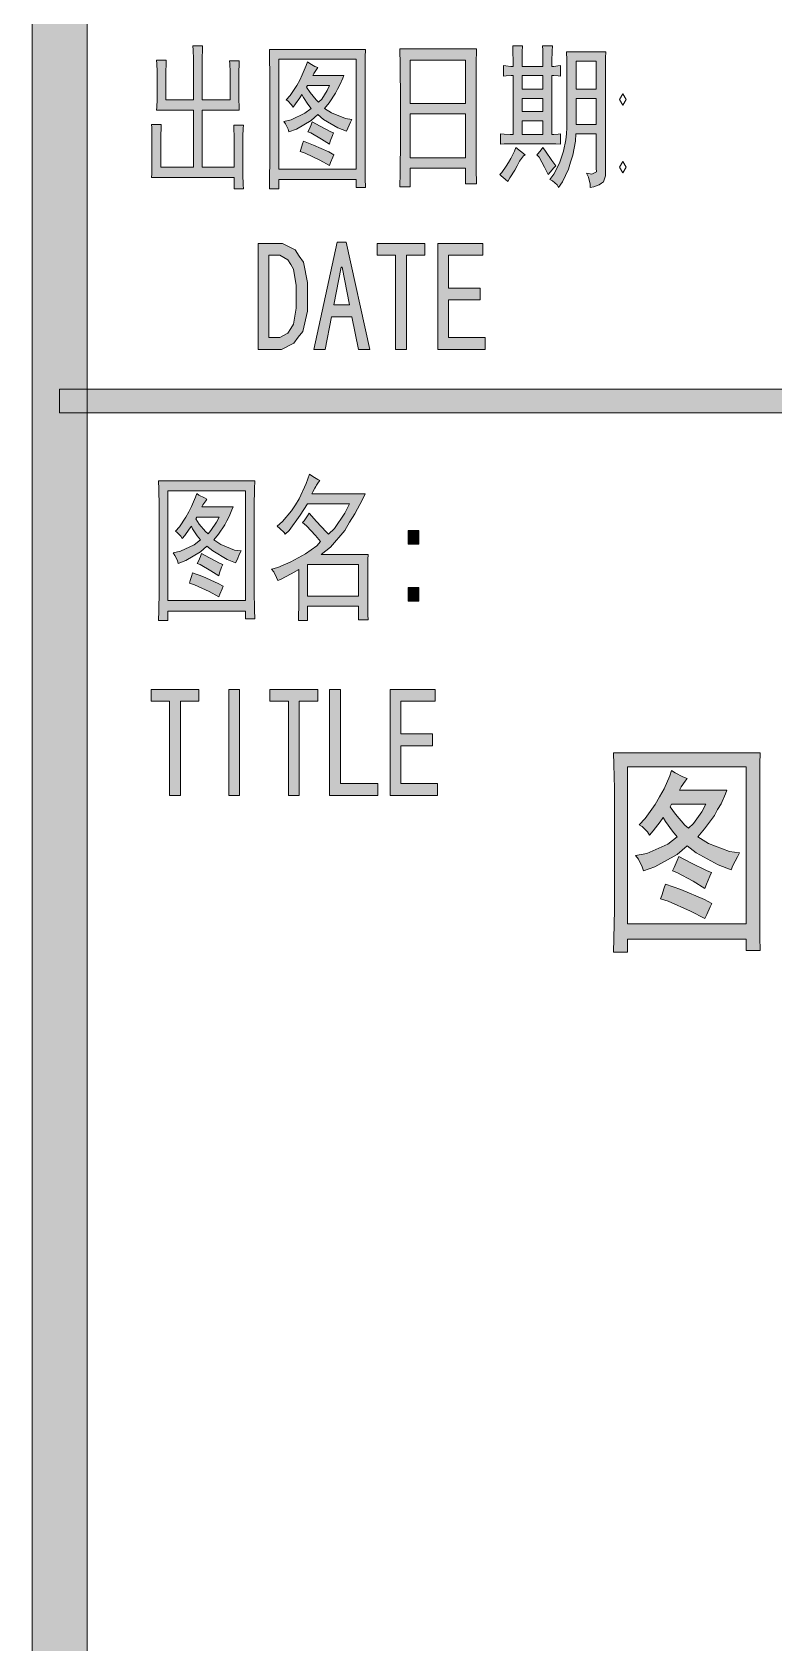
# Model space of a CAD drawing. Header units: millimetres. Extents: x 0 to 586, y 0 to 414.
# Drawn here: x 541.05 to 550.32, y 21.01 to 41.14 of the extents above; entities that cross this region are included whole.
import ezdxf

# ---------------------------------------------------------------- set-up
doc = ezdxf.new("R2010")
doc.units = ezdxf.units.MM

msp = doc.modelspace()

# ---------------------------------------------------------------- hatches: boundary and pattern name
h = msp.add_hatch(color=0)
h.dxf.hatch_style = 2
h.paths.add_polyline_path([(541.736139, 9.860139), (541.048222, 9.860139), (541.048222, 404.223361), (541.736139, 404.223361)])
h = msp.add_hatch(color=0)
h.dxf.hatch_style = 2
h.paths.add_polyline_path([(542.723917, 40.795222), (542.723917, 40.745833), (542.720389, 40.654111), (542.720389, 40.611778), (542.720389, 40.301333), (543.062583, 40.301333), (543.062583, 40.756417), (543.062583, 40.812861), (543.059056, 40.918694), (543.055528, 40.975139), (543.179, 40.975139), (543.175472, 40.929278), (543.171944, 40.819917), (543.171944, 40.756417), (543.171944, 40.301333), (543.521194, 40.301333), (543.521194, 40.587083), (543.521194, 40.650583), (543.517667, 40.749361), (543.514139, 40.788167), (543.637611, 40.788167), (543.634083, 40.749361), (543.630556, 40.647056), (543.630556, 40.580028), (543.630556, 40.371889), (543.630556, 40.308389), (543.634083, 40.209611), (543.637611, 40.170806), (543.171944, 40.170806), (543.171944, 39.458194), (543.574111, 39.458194), (543.574111, 39.78275), (543.574111, 39.839194), (543.570583, 39.9415), (543.567056, 39.983833), (543.690528, 39.983833), (543.687, 39.9415), (543.683472, 39.84625), (543.683472, 39.789806), (543.683472, 39.444083), (543.683472, 39.366472), (543.687, 39.235944), (543.690528, 39.186556), (543.574111, 39.186556), (543.574111, 39.327667), (542.540472, 39.327667), (542.544, 39.373528), (542.544, 39.486417), (542.544, 39.549917), (542.544, 39.78275), (542.544, 39.849778), (542.544, 39.952083), (542.540472, 39.990889), (542.660417, 39.990889), (542.660417, 39.952083), (542.656889, 39.849778), (542.656889, 39.78275), (542.656889, 39.458194), (543.062583, 39.458194), (543.062583, 40.170806), (542.603972, 40.170806), (542.6075, 40.209611), (542.611028, 40.304861), (542.611028, 40.364833), (542.611028, 40.604722), (542.611028, 40.654111), (542.6075, 40.749361), (542.603972, 40.795222)])
h = msp.add_hatch(color=0)
h.paths.add_polyline_path([(545.214528, 40.929278), (545.211, 40.8305), (545.211, 40.618833), (545.211, 40.502417), (545.211, 39.673389), (545.211, 39.553444), (545.211, 39.317083), (545.214528, 39.204194), (545.098111, 39.204194), (545.098111, 39.302972), (544.1315, 39.302972), (544.1315, 39.186556), (544.015083, 39.186556), (544.015083, 39.3065), (544.018611, 39.553444), (544.018611, 39.680444), (544.018611, 40.502417), (544.018611, 40.615306), (544.015083, 40.826972), (544.015083, 40.929278)])
h.paths.add_polyline_path([(545.098111, 39.4335), (545.098111, 40.805806), (544.1315, 40.805806), (544.1315, 39.4335)])
h = msp.add_hatch(color=0)
h.paths.add_polyline_path([(546.600944, 40.936333), (546.597417, 40.745833), (546.597417, 40.326028), (546.597417, 40.093194), (546.597417, 39.860361), (546.597417, 39.437028), (546.600944, 39.250056), (546.466889, 39.250056), (546.466889, 39.444083), (545.771917, 39.444083), (545.771917, 39.21125), (545.644917, 39.21125), (545.648444, 39.387639), (545.651972, 39.807444), (545.651972, 40.047333), (545.651972, 40.287222), (545.648444, 40.731722), (545.644917, 40.936333)])
h.paths.add_polyline_path([(546.466889, 39.574611), (546.466889, 40.124944), (545.771917, 40.124944), (545.771917, 39.574611)])
h.paths.add_polyline_path([(546.466889, 40.255472), (546.466889, 40.795222), (545.771917, 40.795222), (545.771917, 40.255472)])
h = msp.add_hatch(color=0)
h.paths.add_polyline_path([(547.059556, 40.717611), (547.059556, 40.777583), (547.056028, 40.904583), (547.056028, 40.975139), (547.175972, 40.975139), (547.172444, 40.897528), (547.172444, 40.770528), (547.172444, 40.717611), (547.4335, 40.717611), (547.4335, 40.791694), (547.429972, 40.918694), (547.426444, 40.975139), (547.553444, 40.975139), (547.549917, 40.908111), (547.546389, 40.781111), (547.546389, 40.717611), (547.567556, 40.717611), (547.620472, 40.724667), (547.652222, 40.728194), (547.652222, 40.594139), (547.624, 40.597667), (547.571083, 40.604722), (547.546389, 40.604722), (547.546389, 39.867417), (547.571083, 39.867417), (547.624, 39.870944), (547.652222, 39.874472), (547.652222, 39.743944), (547.595778, 39.747472), (547.489944, 39.751), (547.437028, 39.751), (547.123056, 39.751), (547.059556, 39.751), (546.950194, 39.747472), (546.904333, 39.743944), (546.904333, 39.874472), (546.946667, 39.870944), (547.024278, 39.867417), (547.059556, 39.867417), (547.059556, 40.604722), (547.034861, 40.604722), (546.974889, 40.597667), (546.939611, 40.594139), (546.939611, 40.728194), (546.971361, 40.724667), (547.031333, 40.717611)])
h.paths.add_polyline_path([(547.4335, 40.431861), (547.4335, 40.604722), (547.172444, 40.604722), (547.172444, 40.431861)])
h.paths.add_polyline_path([(547.4335, 39.867417), (547.4335, 40.03675), (547.172444, 40.03675), (547.172444, 39.867417)])
h.paths.add_polyline_path([(547.4335, 40.153167), (547.4335, 40.315444), (547.172444, 40.315444), (547.172444, 40.153167)])
h = msp.add_hatch(color=0)
h.paths.add_polyline_path([(547.976778, 39.380583), (548.043806, 39.37), (548.103778, 39.398222), (548.10025, 39.444083), (548.10025, 39.874472), (547.842722, 39.874472), (547.839194, 39.78275), (547.807444, 39.606361), (547.779222, 39.518167), (547.754528, 39.4335), (547.676917, 39.27475), (547.627528, 39.204194), (547.609889, 39.235944), (547.553444, 39.288861), (547.518167, 39.302972), (547.567556, 39.37), (547.641639, 39.507583), (547.666333, 39.581667), (547.691028, 39.65575), (547.71925, 39.800389), (547.726306, 39.874472), (547.729833, 39.948556), (547.733361, 40.188444), (547.733361, 40.35425), (547.733361, 40.527111), (547.729833, 40.795222), (547.726306, 40.897528), (548.220194, 40.897528), (548.216667, 40.823444), (548.216667, 40.647056), (548.216667, 40.541222), (548.216667, 39.405278), (548.216667, 39.348833), (548.188444, 39.27475), (548.16375, 39.257111), (548.135528, 39.235944), (548.0685, 39.21125), (548.022639, 39.204194), (548.022639, 39.246528), (548.001472, 39.334722)])
h.paths.add_polyline_path([(548.10025, 40.431861), (548.10025, 40.781111), (547.849778, 40.781111), (547.849778, 40.431861)])
h.paths.add_polyline_path([(548.10025, 39.990889), (548.10025, 40.315444), (547.849778, 40.315444), (547.849778, 39.990889)])
h = msp.add_hatch(color=0)
h.paths.add_polyline_path([(544.618333, 40.7035), (544.600694, 40.678806), (544.568944, 40.629417), (544.554833, 40.604722), (544.942889, 40.604722), (544.932306, 40.569444), (544.8935, 40.484778), (544.865278, 40.431861), (544.840583, 40.382472), (544.759444, 40.262528), (544.703, 40.191972), (544.791194, 40.135528), (544.964056, 40.064972), (545.045194, 40.054389), (545.027556, 40.019111), (544.992278, 39.945028), (544.978167, 39.906222), (544.868806, 39.948556), (544.688889, 40.054389), (544.618333, 40.114361), (544.533667, 40.040278), (544.35375, 39.934444), (544.2585, 39.899167), (544.247917, 39.934444), (544.216167, 39.997944), (544.195, 40.029694), (544.286722, 40.050861), (544.456056, 40.132), (544.537194, 40.191972), (544.494861, 40.244889), (544.438417, 40.329556), (544.420778, 40.364833), (544.392556, 40.326028), (544.339639, 40.248417), (544.311417, 40.209611), (544.29025, 40.237833), (544.244389, 40.287222), (544.223222, 40.301333), (544.272611, 40.35425), (544.357278, 40.477722), (544.392556, 40.54475), (544.424306, 40.611778), (544.473694, 40.728194), (544.491333, 40.774056), (544.519556, 40.752889), (544.583056, 40.717611)])
h.paths.add_polyline_path([(544.477222, 40.456556), (544.523083, 40.389528), (544.597167, 40.297806), (544.628917, 40.269583), (544.667722, 40.308389), (544.73475, 40.414222), (544.7665, 40.477722), (544.491333, 40.477722)])
h = msp.add_hatch(color=0)
h.dxf.hatch_style = 2
h.paths.add_polyline_path([(544.547778, 40.022639), (544.646556, 39.969722), (544.780611, 39.899167), (544.815889, 39.885056), (544.801778, 39.853306), (544.773556, 39.78275), (544.762972, 39.743944), (544.664194, 39.807444), (544.530139, 39.885056), (544.494861, 39.899167), (544.508972, 39.927389), (544.537194, 39.987361)])
h = msp.add_hatch(color=0)
h.dxf.hatch_style = 2
h.paths.add_polyline_path([(544.438417, 39.78275), (544.565417, 39.733361), (544.755917, 39.648694), (544.819417, 39.613417), (544.805306, 39.581667), (544.777083, 39.514639), (544.762972, 39.479361), (544.643028, 39.546389), (544.459583, 39.631056), (544.396083, 39.652222), (544.406667, 39.680444), (544.427833, 39.747472)])
h = msp.add_hatch(color=0)
h.dxf.hatch_style = 2
h.paths.add_polyline_path([(547.21125, 39.613417), (547.190083, 39.599306), (547.140694, 39.532278), (547.108944, 39.475833), (547.080722, 39.419389), (547.02075, 39.324139), (546.992528, 39.278278), (546.960778, 39.3065), (546.911389, 39.348833), (546.89375, 39.366472), (546.918444, 39.391167), (546.974889, 39.468778), (547.003111, 39.514639), (547.031333, 39.564028), (547.077194, 39.659278), (547.094833, 39.705139)])
h = msp.add_hatch(color=0)
h.dxf.hatch_style = 2
h.paths.add_polyline_path([(547.500528, 39.366472), (547.454667, 39.458194), (547.384111, 39.581667), (547.355889, 39.613417), (547.373528, 39.627528), (547.412333, 39.673389), (547.4335, 39.705139), (547.46525, 39.659278), (547.546389, 39.542861), (547.595778, 39.472306), (547.571083, 39.451139), (547.525222, 39.394694)])
h = msp.add_hatch(color=0)
h.paths.add_polyline_path([(544.487806, 37.838944), (544.487806, 37.659028), (544.431361, 37.405028), (544.374917, 37.330944), (544.318472, 37.256861), (544.166778, 37.17925), (544.071528, 37.17925), (543.873972, 37.17925), (543.873972, 38.502167), (544.071528, 38.502167), (544.177361, 38.502167), (544.336111, 38.424556), (544.3855, 38.346944), (544.438417, 38.269333), (544.487806, 38.015333)])
h.paths.add_polyline_path([(544.350222, 37.838944), (544.350222, 37.980056), (544.314944, 38.181139), (544.279667, 38.241111), (544.244389, 38.297556), (544.142083, 38.357528), (544.071528, 38.357528), (544.008028, 38.357528), (544.008028, 37.327417), (544.071528, 37.327417), (544.142083, 37.327417), (544.244389, 37.383861), (544.279667, 37.440306), (544.314944, 37.49675), (544.350222, 37.694306)])
h = msp.add_hatch(color=0)
h.paths.add_polyline_path([(545.267444, 37.17925), (545.126333, 37.17925), (545.045194, 37.588472), (544.791194, 37.588472), (544.710056, 37.17925), (544.568944, 37.17925), (544.86175, 38.519806), (544.974639, 38.519806)])
h.paths.add_polyline_path([(545.016972, 37.736639), (544.92525, 38.209361), (544.911139, 38.209361), (544.819417, 37.736639)])
h = msp.add_hatch(color=0)
h.dxf.hatch_style = 2
h.paths.add_polyline_path([(545.955361, 38.357528), (545.726056, 38.357528), (545.726056, 37.17925), (545.592, 37.17925), (545.592, 38.357528), (545.359167, 38.357528), (545.359167, 38.502167), (545.955361, 38.502167)])
h = msp.add_hatch(color=0)
h.dxf.hatch_style = 2
h.paths.add_polyline_path([(546.710306, 37.17925), (546.121167, 37.17925), (546.121167, 38.502167), (546.682083, 38.502167), (546.682083, 38.357528), (546.251694, 38.357528), (546.251694, 37.944778), (546.646806, 37.944778), (546.646806, 37.800139), (546.251694, 37.800139), (546.251694, 37.327417), (546.710306, 37.327417)])
h = msp.add_hatch(color=0)
h.dxf.hatch_style = 2
h.paths.add_polyline_path([(575.772139, 36.681833), (575.772139, 36.389028), (541.390417, 36.389028), (541.390417, 36.681833)])
h = msp.add_hatch(color=0)
h.paths.add_polyline_path([(543.831639, 35.535306), (543.828111, 35.436528), (543.824583, 35.224861), (543.824583, 35.108444), (543.824583, 34.279417), (543.824583, 34.159472), (543.828111, 33.923111), (543.831639, 33.810222), (543.715222, 33.810222), (543.715222, 33.909), (542.745083, 33.909), (542.745083, 33.792583), (542.628667, 33.792583), (542.632194, 33.912528), (542.635722, 34.159472), (542.635722, 34.29), (542.635722, 35.108444), (542.635722, 35.221333), (542.632194, 35.433), (542.628667, 35.535306)])
h.paths.add_polyline_path([(543.715222, 34.039528), (543.715222, 35.411833), (542.745083, 35.411833), (542.745083, 34.039528)])
h = msp.add_hatch(color=0)
h.paths.add_polyline_path([(544.643028, 35.542361), (544.628917, 35.521194), (544.604222, 35.482389), (544.593639, 35.46475), (544.583056, 35.443583), (544.558361, 35.397722), (544.54425, 35.373028), (545.211, 35.373028), (545.17925, 35.302472), (545.080472, 35.126083), (545.016972, 35.02025), (544.957, 34.914417), (544.777083, 34.709806), (544.660667, 34.614556), (545.246278, 34.614556), (545.24275, 34.554583), (545.24275, 34.434639), (545.24275, 34.374667), (545.24275, 34.057167), (545.24275, 33.990139), (545.24275, 33.863139), (545.246278, 33.799639), (545.126333, 33.799639), (545.126333, 33.9725), (544.491333, 33.9725), (544.491333, 33.792583), (544.378444, 33.792583), (544.378444, 33.849028), (544.381972, 33.9725), (544.381972, 34.039528), (544.381972, 34.427583), (544.286722, 34.374667), (544.152667, 34.304111), (544.117389, 34.29), (544.103278, 34.328806), (544.068, 34.399361), (544.039778, 34.434639), (544.117389, 34.455806), (544.283194, 34.522833), (544.374917, 34.57575), (544.466639, 34.625139), (544.60775, 34.723917), (544.653611, 34.776833), (544.590111, 34.854444), (544.477222, 34.974389), (544.427833, 35.016722), (544.449, 35.037889), (544.491333, 35.097861), (544.508972, 35.133139), (544.604222, 35.030833), (544.724167, 34.900306), (544.752389, 34.868556), (544.826472, 34.942639), (544.957, 35.133139), (545.013444, 35.249556), (544.487806, 35.249556), (544.399611, 35.108444), (544.262028, 34.917944), (544.212639, 34.868556), (544.198528, 34.89325), (544.145611, 34.942639), (544.110333, 34.970861), (544.177361, 35.027306), (544.29025, 35.161361), (544.339639, 35.235444), (544.3855, 35.313056), (544.473694, 35.503556), (544.516028, 35.619972), (544.554833, 35.59175), (544.618333, 35.552944)])
h.paths.add_polyline_path([(545.126333, 34.095972), (545.126333, 34.491083), (544.491333, 34.491083), (544.491333, 34.095972)])
h = msp.add_hatch(color=0)
h.paths.add_polyline_path([(543.231917, 35.309528), (543.217806, 35.288361), (543.182528, 35.235444), (543.168417, 35.21075), (543.56, 35.21075), (543.545889, 35.175472), (543.510611, 35.090806), (543.482389, 35.037889), (543.457694, 34.9885), (543.376556, 34.868556), (543.320111, 34.798), (543.408306, 34.741556), (543.577639, 34.671), (543.662306, 34.660417), (543.641139, 34.625139), (543.609389, 34.551056), (543.59175, 34.51225), (543.485917, 34.554583), (543.306, 34.660417), (543.231917, 34.720389), (543.150778, 34.649833), (542.970861, 34.540472), (542.872083, 34.505194), (542.865028, 34.540472), (542.833278, 34.603972), (542.808583, 34.635722), (542.903833, 34.656889), (543.073167, 34.738028), (543.150778, 34.798), (543.111972, 34.850917), (543.052, 34.935583), (543.037889, 34.970861), (543.009667, 34.932056), (542.95675, 34.854444), (542.925, 34.815639), (542.907361, 34.843861), (542.8615, 34.89325), (542.840333, 34.907361), (542.889722, 34.960278), (542.970861, 35.08375), (543.006139, 35.150778), (543.041417, 35.217806), (543.090806, 35.334222), (543.104917, 35.380083), (543.133139, 35.358917), (543.200167, 35.323639)])
h.paths.add_polyline_path([(543.094333, 35.062583), (543.136667, 34.995556), (543.214278, 34.903833), (543.246028, 34.875611), (543.281306, 34.914417), (543.351861, 35.02025), (543.383611, 35.08375), (543.104917, 35.08375)])
h = msp.add_hatch(color=0)
h.dxf.hatch_style = 2
h.paths.add_polyline_path([(545.881278, 34.745083), (545.747222, 34.745083), (545.747222, 34.914417), (545.881278, 34.914417)])
h = msp.add_hatch(color=0)
h.dxf.hatch_style = 2
h.paths.add_polyline_path([(543.164889, 34.628667), (543.263667, 34.57575), (543.397722, 34.505194), (543.429472, 34.491083), (543.415361, 34.459333), (543.390667, 34.388778), (543.380083, 34.349972), (543.281306, 34.413472), (543.14725, 34.491083), (543.111972, 34.505194), (543.126083, 34.533417), (543.150778, 34.593389)])
h = msp.add_hatch(color=0)
h.dxf.hatch_style = 2
h.paths.add_polyline_path([(543.052, 34.388778), (543.182528, 34.339389), (543.373028, 34.254722), (543.436528, 34.219444), (543.422417, 34.187694), (543.394194, 34.120667), (543.380083, 34.088917), (543.260139, 34.152417), (543.076694, 34.237083), (543.013194, 34.25825), (543.023778, 34.29), (543.044944, 34.3535)])
h = msp.add_hatch(color=0)
h.dxf.hatch_style = 2
h.paths.add_polyline_path([(545.881278, 34.032472), (545.747222, 34.032472), (545.747222, 34.201806), (545.881278, 34.201806)])
h = msp.add_hatch(color=0)
h.dxf.hatch_style = 2
h.paths.add_polyline_path([(543.129611, 32.783639), (542.900306, 32.783639), (542.900306, 31.605361), (542.76625, 31.605361), (542.76625, 32.783639), (542.533417, 32.783639), (542.533417, 32.928278), (543.129611, 32.928278)])
h = msp.add_hatch(color=0)
h.dxf.hatch_style = 2
h.paths.add_polyline_path([(543.641139, 31.605361), (543.507083, 31.605361), (543.507083, 32.928278), (543.641139, 32.928278)])
h = msp.add_hatch(color=0)
h.dxf.hatch_style = 2
h.paths.add_polyline_path([(544.618333, 32.783639), (544.3855, 32.783639), (544.3855, 31.605361), (544.251444, 31.605361), (544.251444, 32.783639), (544.018611, 32.783639), (544.018611, 32.928278), (544.618333, 32.928278)])
h = msp.add_hatch(color=0)
h.dxf.hatch_style = 2
h.paths.add_polyline_path([(545.36975, 31.605361), (544.7665, 31.605361), (544.7665, 32.928278), (544.900556, 32.928278), (544.900556, 31.753528), (545.36975, 31.753528)])
h = msp.add_hatch(color=0)
h.dxf.hatch_style = 2
h.paths.add_polyline_path([(546.114111, 31.605361), (545.521444, 31.605361), (545.521444, 32.928278), (546.085889, 32.928278), (546.085889, 32.783639), (545.6555, 32.783639), (545.6555, 32.374417), (546.050611, 32.374417), (546.050611, 32.22625), (545.6555, 32.22625), (545.6555, 31.753528), (546.114111, 31.753528)])
h = msp.add_hatch(color=0)
h.paths.add_polyline_path([(550.149889, 32.138056), (550.146361, 32.000472), (550.142833, 31.693556), (550.142833, 31.52775), (550.142833, 30.342417), (550.142833, 30.173083), (550.146361, 29.834417), (550.149889, 29.668611), (549.9735, 29.668611), (549.9735, 29.809722), (548.491833, 29.809722), (548.491833, 29.643917), (548.315444, 29.643917), (548.318972, 29.816778), (548.326028, 30.173083), (548.326028, 30.353), (548.326028, 31.52775), (548.326028, 31.690028), (548.318972, 31.993417), (548.315444, 32.138056)])
h.paths.add_polyline_path([(549.9735, 30.000222), (549.9735, 31.961667), (548.491833, 31.961667), (548.491833, 30.000222)])
h = msp.add_hatch(color=0)
h.paths.add_polyline_path([(549.236194, 31.817028), (549.2115, 31.78175), (549.162111, 31.711194), (549.140944, 31.672389), (549.733611, 31.672389), (549.715972, 31.623), (549.659528, 31.499528), (549.617194, 31.428972), (549.578389, 31.354889), (549.454917, 31.185556), (549.37025, 31.086778), (549.504306, 31.002111), (549.765361, 30.903333), (549.892361, 30.885694), (549.864139, 30.836306), (549.807694, 30.730472), (549.786528, 30.674028), (549.62425, 30.737528), (549.349083, 30.885694), (549.236194, 30.973889), (549.109194, 30.868056), (548.834028, 30.712833), (548.689389, 30.663444), (548.675278, 30.712833), (548.625889, 30.808083), (548.590611, 30.853944), (548.731722, 30.878639), (548.992778, 30.995056), (549.112722, 31.086778), (549.05275, 31.157333), (548.964556, 31.277278), (548.936333, 31.330194), (548.897528, 31.27375), (548.812861, 31.164389), (548.767, 31.107944), (548.738778, 31.150278), (548.67175, 31.217306), (548.636472, 31.238472), (548.710556, 31.316083), (548.837556, 31.492472), (548.890472, 31.587722), (548.946917, 31.6865), (549.021, 31.848778), (549.042167, 31.915806), (549.088028, 31.887583), (549.183278, 31.838194)])
h.paths.add_polyline_path([(549.024528, 31.460722), (549.091556, 31.369), (549.207972, 31.234944), (549.253833, 31.196139), (549.313806, 31.252583), (549.419639, 31.40075), (549.469028, 31.496), (549.042167, 31.496)])
h = msp.add_hatch(color=0)
h.dxf.hatch_style = 2
h.paths.add_polyline_path([(549.130361, 30.839833), (549.282056, 30.762222), (549.486667, 30.663444), (549.539583, 30.642278), (549.518417, 30.596417), (549.476083, 30.497639), (549.458444, 30.441194), (549.310278, 30.532917), (549.105667, 30.642278), (549.05275, 30.663444), (549.073917, 30.70225), (549.112722, 30.790444)])
h = msp.add_hatch(color=0)
h.dxf.hatch_style = 2
h.paths.add_polyline_path([(548.964556, 30.497639), (549.158583, 30.427083), (549.451389, 30.303611), (549.546639, 30.254222), (549.525472, 30.211889), (549.483139, 30.116639), (549.458444, 30.06725), (549.278528, 30.158972), (548.999833, 30.282444), (548.901056, 30.310667), (548.918694, 30.353), (548.950444, 30.44825)])

# ---------------------------------------------------------------- linework, layer by layer
at = {"color": 0, "lineweight": 0}
for points in [[(541.736139, 9.860139), (541.048222, 9.860139), (541.048222, 404.223361), (541.736139, 404.223361)], [(542.723917, 40.795222), (542.723917, 40.745833), (542.720389, 40.654111), (542.720389, 40.611778), (542.720389, 40.301333), (543.062583, 40.301333), (543.062583, 40.756417), (543.062583, 40.812861), (543.059056, 40.918694), (543.055528, 40.975139), (543.179, 40.975139), (543.175472, 40.929278), (543.171944, 40.819917), (543.171944, 40.756417), (543.171944, 40.301333), (543.521194, 40.301333), (543.521194, 40.587083), (543.521194, 40.650583), (543.517667, 40.749361), (543.514139, 40.788167), (543.637611, 40.788167), (543.634083, 40.749361), (543.630556, 40.647056), (543.630556, 40.580028), (543.630556, 40.371889), (543.630556, 40.308389), (543.634083, 40.209611), (543.637611, 40.170806), (543.171944, 40.170806), (543.171944, 39.458194), (543.574111, 39.458194), (543.574111, 39.78275), (543.574111, 39.839194), (543.570583, 39.9415), (543.567056, 39.983833), (543.690528, 39.983833), (543.687, 39.9415), (543.683472, 39.84625), (543.683472, 39.789806), (543.683472, 39.444083), (543.683472, 39.366472), (543.687, 39.235944), (543.690528, 39.186556), (543.574111, 39.186556), (543.574111, 39.327667), (542.540472, 39.327667), (542.544, 39.373528), (542.544, 39.486417), (542.544, 39.549917), (542.544, 39.78275), (542.544, 39.849778), (542.544, 39.952083), (542.540472, 39.990889), (542.660417, 39.990889), (542.660417, 39.952083), (542.656889, 39.849778), (542.656889, 39.78275), (542.656889, 39.458194), (543.062583, 39.458194), (543.062583, 40.170806), (542.603972, 40.170806), (542.6075, 40.209611), (542.611028, 40.304861), (542.611028, 40.364833), (542.611028, 40.604722), (542.611028, 40.654111), (542.6075, 40.749361), (542.603972, 40.795222)], [(545.214528, 40.929278), (545.211, 40.8305), (545.211, 40.618833), (545.211, 40.502417), (545.211, 39.673389), (545.211, 39.553444), (545.211, 39.317083), (545.214528, 39.204194), (545.098111, 39.204194), (545.098111, 39.302972), (544.1315, 39.302972), (544.1315, 39.186556), (544.015083, 39.186556), (544.015083, 39.3065), (544.018611, 39.553444), (544.018611, 39.680444), (544.018611, 40.502417), (544.018611, 40.615306), (544.015083, 40.826972), (544.015083, 40.929278)], [(546.600944, 40.936333), (546.597417, 40.745833), (546.597417, 40.326028), (546.597417, 40.093194), (546.597417, 39.860361), (546.597417, 39.437028), (546.600944, 39.250056), (546.466889, 39.250056), (546.466889, 39.444083), (545.771917, 39.444083), (545.771917, 39.21125), (545.644917, 39.21125), (545.648444, 39.387639), (545.651972, 39.807444), (545.651972, 40.047333), (545.651972, 40.287222), (545.648444, 40.731722), (545.644917, 40.936333)], [(547.059556, 40.717611), (547.059556, 40.777583), (547.056028, 40.904583), (547.056028, 40.975139), (547.175972, 40.975139), (547.172444, 40.897528), (547.172444, 40.770528), (547.172444, 40.717611), (547.4335, 40.717611), (547.4335, 40.791694), (547.429972, 40.918694), (547.426444, 40.975139), (547.553444, 40.975139), (547.549917, 40.908111), (547.546389, 40.781111), (547.546389, 40.717611), (547.567556, 40.717611), (547.620472, 40.724667), (547.652222, 40.728194), (547.652222, 40.594139), (547.624, 40.597667), (547.571083, 40.604722), (547.546389, 40.604722), (547.546389, 39.867417), (547.571083, 39.867417), (547.624, 39.870944), (547.652222, 39.874472), (547.652222, 39.743944), (547.595778, 39.747472), (547.489944, 39.751), (547.437028, 39.751), (547.123056, 39.751), (547.059556, 39.751), (546.950194, 39.747472), (546.904333, 39.743944), (546.904333, 39.874472), (546.946667, 39.870944), (547.024278, 39.867417), (547.059556, 39.867417), (547.059556, 40.604722), (547.034861, 40.604722), (546.974889, 40.597667), (546.939611, 40.594139), (546.939611, 40.728194), (546.971361, 40.724667), (547.031333, 40.717611)], [(547.976778, 39.380583), (548.043806, 39.37), (548.103778, 39.398222), (548.10025, 39.444083), (548.10025, 39.874472), (547.842722, 39.874472), (547.839194, 39.78275), (547.807444, 39.606361), (547.779222, 39.518167), (547.754528, 39.4335), (547.676917, 39.27475), (547.627528, 39.204194), (547.609889, 39.235944), (547.553444, 39.288861), (547.518167, 39.302972), (547.567556, 39.37), (547.641639, 39.507583), (547.666333, 39.581667), (547.691028, 39.65575), (547.71925, 39.800389), (547.726306, 39.874472), (547.729833, 39.948556), (547.733361, 40.188444), (547.733361, 40.35425), (547.733361, 40.527111), (547.729833, 40.795222), (547.726306, 40.897528), (548.220194, 40.897528), (548.216667, 40.823444), (548.216667, 40.647056), (548.216667, 40.541222), (548.216667, 39.405278), (548.216667, 39.348833), (548.188444, 39.27475), (548.16375, 39.257111), (548.135528, 39.235944), (548.0685, 39.21125), (548.022639, 39.204194), (548.022639, 39.246528), (548.001472, 39.334722)], [(545.098111, 39.4335), (545.098111, 40.805806), (544.1315, 40.805806), (544.1315, 39.4335)], [(544.618333, 40.7035), (544.600694, 40.678806), (544.568944, 40.629417), (544.554833, 40.604722), (544.942889, 40.604722), (544.932306, 40.569444), (544.8935, 40.484778), (544.865278, 40.431861), (544.840583, 40.382472), (544.759444, 40.262528), (544.703, 40.191972), (544.791194, 40.135528), (544.964056, 40.064972), (545.045194, 40.054389), (545.027556, 40.019111), (544.992278, 39.945028), (544.978167, 39.906222), (544.868806, 39.948556), (544.688889, 40.054389), (544.618333, 40.114361), (544.533667, 40.040278), (544.35375, 39.934444), (544.2585, 39.899167), (544.247917, 39.934444), (544.216167, 39.997944), (544.195, 40.029694), (544.286722, 40.050861), (544.456056, 40.132), (544.537194, 40.191972), (544.494861, 40.244889), (544.438417, 40.329556), (544.420778, 40.364833), (544.392556, 40.326028), (544.339639, 40.248417), (544.311417, 40.209611), (544.29025, 40.237833), (544.244389, 40.287222), (544.223222, 40.301333), (544.272611, 40.35425), (544.357278, 40.477722), (544.392556, 40.54475), (544.424306, 40.611778), (544.473694, 40.728194), (544.491333, 40.774056), (544.519556, 40.752889), (544.583056, 40.717611)], [(546.466889, 40.255472), (546.466889, 40.795222), (545.771917, 40.795222), (545.771917, 40.255472)], [(548.10025, 40.431861), (548.10025, 40.781111), (547.849778, 40.781111), (547.849778, 40.431861)], [(544.477222, 40.456556), (544.523083, 40.389528), (544.597167, 40.297806), (544.628917, 40.269583), (544.667722, 40.308389), (544.73475, 40.414222), (544.7665, 40.477722), (544.491333, 40.477722)], [(547.4335, 40.431861), (547.4335, 40.604722), (547.172444, 40.604722), (547.172444, 40.431861)], [(547.4335, 40.153167), (547.4335, 40.315444), (547.172444, 40.315444), (547.172444, 40.153167)], [(548.10025, 39.990889), (548.10025, 40.315444), (547.849778, 40.315444), (547.849778, 39.990889)], [(548.431861, 40.375417), (548.389528, 40.304861), (548.431861, 40.234306), (548.474194, 40.304861)], [(546.466889, 39.574611), (546.466889, 40.124944), (545.771917, 40.124944), (545.771917, 39.574611)], [(544.547778, 40.022639), (544.646556, 39.969722), (544.780611, 39.899167), (544.815889, 39.885056), (544.801778, 39.853306), (544.773556, 39.78275), (544.762972, 39.743944), (544.664194, 39.807444), (544.530139, 39.885056), (544.494861, 39.899167), (544.508972, 39.927389), (544.537194, 39.987361)], [(547.4335, 39.867417), (547.4335, 40.03675), (547.172444, 40.03675), (547.172444, 39.867417)], [(544.438417, 39.78275), (544.565417, 39.733361), (544.755917, 39.648694), (544.819417, 39.613417), (544.805306, 39.581667), (544.777083, 39.514639), (544.762972, 39.479361), (544.643028, 39.546389), (544.459583, 39.631056), (544.396083, 39.652222), (544.406667, 39.680444), (544.427833, 39.747472)], [(547.21125, 39.613417), (547.190083, 39.599306), (547.140694, 39.532278), (547.108944, 39.475833), (547.080722, 39.419389), (547.02075, 39.324139), (546.992528, 39.278278), (546.960778, 39.3065), (546.911389, 39.348833), (546.89375, 39.366472), (546.918444, 39.391167), (546.974889, 39.468778), (547.003111, 39.514639), (547.031333, 39.564028), (547.077194, 39.659278), (547.094833, 39.705139)], [(547.500528, 39.366472), (547.454667, 39.458194), (547.384111, 39.581667), (547.355889, 39.613417), (547.373528, 39.627528), (547.412333, 39.673389), (547.4335, 39.705139), (547.46525, 39.659278), (547.546389, 39.542861), (547.595778, 39.472306), (547.571083, 39.451139), (547.525222, 39.394694)], [(548.431861, 39.52875), (548.389528, 39.458194), (548.431861, 39.387639), (548.474194, 39.458194)], [(544.487806, 37.838944), (544.487806, 37.659028), (544.431361, 37.405028), (544.374917, 37.330944), (544.318472, 37.256861), (544.166778, 37.17925), (544.071528, 37.17925), (543.873972, 37.17925), (543.873972, 38.502167), (544.071528, 38.502167), (544.177361, 38.502167), (544.336111, 38.424556), (544.3855, 38.346944), (544.438417, 38.269333), (544.487806, 38.015333)], [(545.267444, 37.17925), (545.126333, 37.17925), (545.045194, 37.588472), (544.791194, 37.588472), (544.710056, 37.17925), (544.568944, 37.17925), (544.86175, 38.519806), (544.974639, 38.519806)], [(545.955361, 38.357528), (545.726056, 38.357528), (545.726056, 37.17925), (545.592, 37.17925), (545.592, 38.357528), (545.359167, 38.357528), (545.359167, 38.502167), (545.955361, 38.502167)], [(546.710306, 37.17925), (546.121167, 37.17925), (546.121167, 38.502167), (546.682083, 38.502167), (546.682083, 38.357528), (546.251694, 38.357528), (546.251694, 37.944778), (546.646806, 37.944778), (546.646806, 37.800139), (546.251694, 37.800139), (546.251694, 37.327417), (546.710306, 37.327417)], [(544.350222, 37.838944), (544.350222, 37.980056), (544.314944, 38.181139), (544.279667, 38.241111), (544.244389, 38.297556), (544.142083, 38.357528), (544.071528, 38.357528), (544.008028, 38.357528), (544.008028, 37.327417), (544.071528, 37.327417), (544.142083, 37.327417), (544.244389, 37.383861), (544.279667, 37.440306), (544.314944, 37.49675), (544.350222, 37.694306)], [(545.016972, 37.736639), (544.92525, 38.209361), (544.911139, 38.209361), (544.819417, 37.736639)], [(575.772139, 36.681833), (575.772139, 36.389028), (541.390417, 36.389028), (541.390417, 36.681833)], [(543.831639, 35.535306), (543.828111, 35.436528), (543.824583, 35.224861), (543.824583, 35.108444), (543.824583, 34.279417), (543.824583, 34.159472), (543.828111, 33.923111), (543.831639, 33.810222), (543.715222, 33.810222), (543.715222, 33.909), (542.745083, 33.909), (542.745083, 33.792583), (542.628667, 33.792583), (542.632194, 33.912528), (542.635722, 34.159472), (542.635722, 34.29), (542.635722, 35.108444), (542.635722, 35.221333), (542.632194, 35.433), (542.628667, 35.535306)], [(544.643028, 35.542361), (544.628917, 35.521194), (544.604222, 35.482389), (544.593639, 35.46475), (544.583056, 35.443583), (544.558361, 35.397722), (544.54425, 35.373028), (545.211, 35.373028), (545.17925, 35.302472), (545.080472, 35.126083), (545.016972, 35.02025), (544.957, 34.914417), (544.777083, 34.709806), (544.660667, 34.614556), (545.246278, 34.614556), (545.24275, 34.554583), (545.24275, 34.434639), (545.24275, 34.374667), (545.24275, 34.057167), (545.24275, 33.990139), (545.24275, 33.863139), (545.246278, 33.799639), (545.126333, 33.799639), (545.126333, 33.9725), (544.491333, 33.9725), (544.491333, 33.792583), (544.378444, 33.792583), (544.378444, 33.849028), (544.381972, 33.9725), (544.381972, 34.039528), (544.381972, 34.427583), (544.286722, 34.374667), (544.152667, 34.304111), (544.117389, 34.29), (544.103278, 34.328806), (544.068, 34.399361), (544.039778, 34.434639), (544.117389, 34.455806), (544.283194, 34.522833), (544.374917, 34.57575), (544.466639, 34.625139), (544.60775, 34.723917), (544.653611, 34.776833), (544.590111, 34.854444), (544.477222, 34.974389), (544.427833, 35.016722), (544.449, 35.037889), (544.491333, 35.097861), (544.508972, 35.133139), (544.604222, 35.030833), (544.724167, 34.900306), (544.752389, 34.868556), (544.826472, 34.942639), (544.957, 35.133139), (545.013444, 35.249556), (544.487806, 35.249556), (544.399611, 35.108444), (544.262028, 34.917944), (544.212639, 34.868556), (544.198528, 34.89325), (544.145611, 34.942639), (544.110333, 34.970861), (544.177361, 35.027306), (544.29025, 35.161361), (544.339639, 35.235444), (544.3855, 35.313056), (544.473694, 35.503556), (544.516028, 35.619972), (544.554833, 35.59175), (544.618333, 35.552944)], [(543.715222, 34.039528), (543.715222, 35.411833), (542.745083, 35.411833), (542.745083, 34.039528)], [(543.231917, 35.309528), (543.217806, 35.288361), (543.182528, 35.235444), (543.168417, 35.21075), (543.56, 35.21075), (543.545889, 35.175472), (543.510611, 35.090806), (543.482389, 35.037889), (543.457694, 34.9885), (543.376556, 34.868556), (543.320111, 34.798), (543.408306, 34.741556), (543.577639, 34.671), (543.662306, 34.660417), (543.641139, 34.625139), (543.609389, 34.551056), (543.59175, 34.51225), (543.485917, 34.554583), (543.306, 34.660417), (543.231917, 34.720389), (543.150778, 34.649833), (542.970861, 34.540472), (542.872083, 34.505194), (542.865028, 34.540472), (542.833278, 34.603972), (542.808583, 34.635722), (542.903833, 34.656889), (543.073167, 34.738028), (543.150778, 34.798), (543.111972, 34.850917), (543.052, 34.935583), (543.037889, 34.970861), (543.009667, 34.932056), (542.95675, 34.854444), (542.925, 34.815639), (542.907361, 34.843861), (542.8615, 34.89325), (542.840333, 34.907361), (542.889722, 34.960278), (542.970861, 35.08375), (543.006139, 35.150778), (543.041417, 35.217806), (543.090806, 35.334222), (543.104917, 35.380083), (543.133139, 35.358917), (543.200167, 35.323639)], [(543.094333, 35.062583), (543.136667, 34.995556), (543.214278, 34.903833), (543.246028, 34.875611), (543.281306, 34.914417), (543.351861, 35.02025), (543.383611, 35.08375), (543.104917, 35.08375)], [(545.881278, 34.745083), (545.747222, 34.745083), (545.747222, 34.914417), (545.881278, 34.914417)], [(543.164889, 34.628667), (543.263667, 34.57575), (543.397722, 34.505194), (543.429472, 34.491083), (543.415361, 34.459333), (543.390667, 34.388778), (543.380083, 34.349972), (543.281306, 34.413472), (543.14725, 34.491083), (543.111972, 34.505194), (543.126083, 34.533417), (543.150778, 34.593389)], [(545.126333, 34.095972), (545.126333, 34.491083), (544.491333, 34.491083), (544.491333, 34.095972)], [(543.052, 34.388778), (543.182528, 34.339389), (543.373028, 34.254722), (543.436528, 34.219444), (543.422417, 34.187694), (543.394194, 34.120667), (543.380083, 34.088917), (543.260139, 34.152417), (543.076694, 34.237083), (543.013194, 34.25825), (543.023778, 34.29), (543.044944, 34.3535)], [(545.881278, 34.032472), (545.747222, 34.032472), (545.747222, 34.201806), (545.881278, 34.201806)], [(543.129611, 32.783639), (542.900306, 32.783639), (542.900306, 31.605361), (542.76625, 31.605361), (542.76625, 32.783639), (542.533417, 32.783639), (542.533417, 32.928278), (543.129611, 32.928278)], [(543.641139, 31.605361), (543.507083, 31.605361), (543.507083, 32.928278), (543.641139, 32.928278)], [(544.618333, 32.783639), (544.3855, 32.783639), (544.3855, 31.605361), (544.251444, 31.605361), (544.251444, 32.783639), (544.018611, 32.783639), (544.018611, 32.928278), (544.618333, 32.928278)], [(545.36975, 31.605361), (544.7665, 31.605361), (544.7665, 32.928278), (544.900556, 32.928278), (544.900556, 31.753528), (545.36975, 31.753528)], [(546.114111, 31.605361), (545.521444, 31.605361), (545.521444, 32.928278), (546.085889, 32.928278), (546.085889, 32.783639), (545.6555, 32.783639), (545.6555, 32.374417), (546.050611, 32.374417), (546.050611, 32.22625), (545.6555, 32.22625), (545.6555, 31.753528), (546.114111, 31.753528)], [(550.149889, 32.138056), (550.146361, 32.000472), (550.142833, 31.693556), (550.142833, 31.52775), (550.142833, 30.342417), (550.142833, 30.173083), (550.146361, 29.834417), (550.149889, 29.668611), (549.9735, 29.668611), (549.9735, 29.809722), (548.491833, 29.809722), (548.491833, 29.643917), (548.315444, 29.643917), (548.318972, 29.816778), (548.326028, 30.173083), (548.326028, 30.353), (548.326028, 31.52775), (548.326028, 31.690028), (548.318972, 31.993417), (548.315444, 32.138056)], [(549.9735, 30.000222), (549.9735, 31.961667), (548.491833, 31.961667), (548.491833, 30.000222)], [(549.236194, 31.817028), (549.2115, 31.78175), (549.162111, 31.711194), (549.140944, 31.672389), (549.733611, 31.672389), (549.715972, 31.623), (549.659528, 31.499528), (549.617194, 31.428972), (549.578389, 31.354889), (549.454917, 31.185556), (549.37025, 31.086778), (549.504306, 31.002111), (549.765361, 30.903333), (549.892361, 30.885694), (549.864139, 30.836306), (549.807694, 30.730472), (549.786528, 30.674028), (549.62425, 30.737528), (549.349083, 30.885694), (549.236194, 30.973889), (549.109194, 30.868056), (548.834028, 30.712833), (548.689389, 30.663444), (548.675278, 30.712833), (548.625889, 30.808083), (548.590611, 30.853944), (548.731722, 30.878639), (548.992778, 30.995056), (549.112722, 31.086778), (549.05275, 31.157333), (548.964556, 31.277278), (548.936333, 31.330194), (548.897528, 31.27375), (548.812861, 31.164389), (548.767, 31.107944), (548.738778, 31.150278), (548.67175, 31.217306), (548.636472, 31.238472), (548.710556, 31.316083), (548.837556, 31.492472), (548.890472, 31.587722), (548.946917, 31.6865), (549.021, 31.848778), (549.042167, 31.915806), (549.088028, 31.887583), (549.183278, 31.838194)], [(549.024528, 31.460722), (549.091556, 31.369), (549.207972, 31.234944), (549.253833, 31.196139), (549.313806, 31.252583), (549.419639, 31.40075), (549.469028, 31.496), (549.042167, 31.496)], [(549.130361, 30.839833), (549.282056, 30.762222), (549.486667, 30.663444), (549.539583, 30.642278), (549.518417, 30.596417), (549.476083, 30.497639), (549.458444, 30.441194), (549.310278, 30.532917), (549.105667, 30.642278), (549.05275, 30.663444), (549.073917, 30.70225), (549.112722, 30.790444)], [(548.964556, 30.497639), (549.158583, 30.427083), (549.451389, 30.303611), (549.546639, 30.254222), (549.525472, 30.211889), (549.483139, 30.116639), (549.458444, 30.06725), (549.278528, 30.158972), (548.999833, 30.282444), (548.901056, 30.310667), (548.918694, 30.353), (548.950444, 30.44825)]]:
    msp.add_lwpolyline(points, close=True, dxfattribs=at)

doc.saveas('drawing.dxf')
